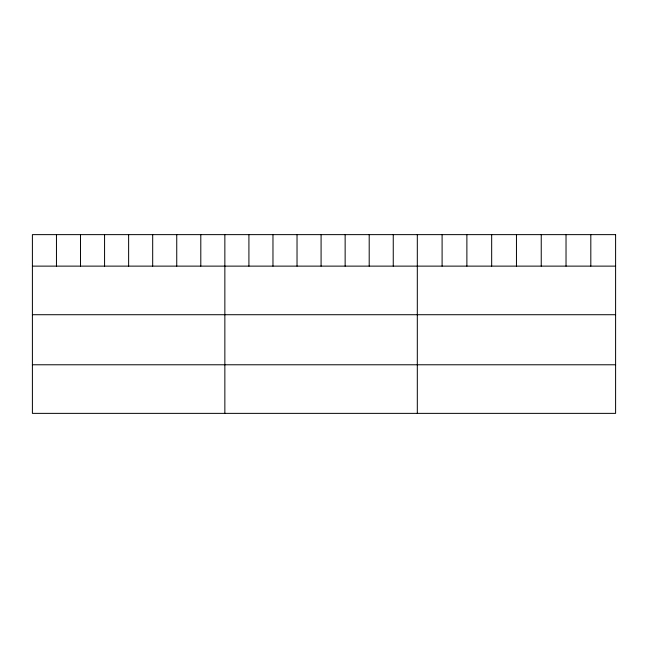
<?xml version="1.0" encoding="UTF-8"?>
<svg xmlns="http://www.w3.org/2000/svg" width="648" height="648" viewBox="0 0 648 648"><rect width="100%" height="100%" fill="white"/><g stroke="black" fill="none" stroke-linecap="round" stroke-linejoin="round"><path stroke-width="0.97" d="M32.4 266.126L615.6 266.126M32.4 314.717L615.6 314.717M32.4 364.775L615.6 364.775M590.814 234.633L590.814 266.126M566.028 234.633L566.028 266.126M541.242 234.633L541.242 266.126M516.456 234.633L516.456 266.126M491.67 234.633L491.67 266.126M466.884 234.633L466.884 266.126M442.098 234.633L442.098 266.126M417.312 234.633L417.312 413.367M393.255 234.633L393.255 266.126M369.198 234.633L369.198 266.126M345.141 234.633L345.141 266.126M321.084 234.633L321.084 266.126M297.027 234.633L297.027 266.126M272.97 234.633L272.97 266.126M248.913 234.633L248.913 266.126M224.856 234.633L224.856 413.367M200.799 234.633L200.799 266.126M176.742 234.633L176.742 266.126M152.685 234.633L152.685 266.126M128.628 234.633L128.628 266.126M104.571 234.633L104.571 266.126M80.514 234.633L80.514 266.126M56.457 234.633L56.457 266.126M615.6 234.633L32.4 234.633L32.4 413.367L615.6 413.367L615.6 234.633"/></g></svg>
